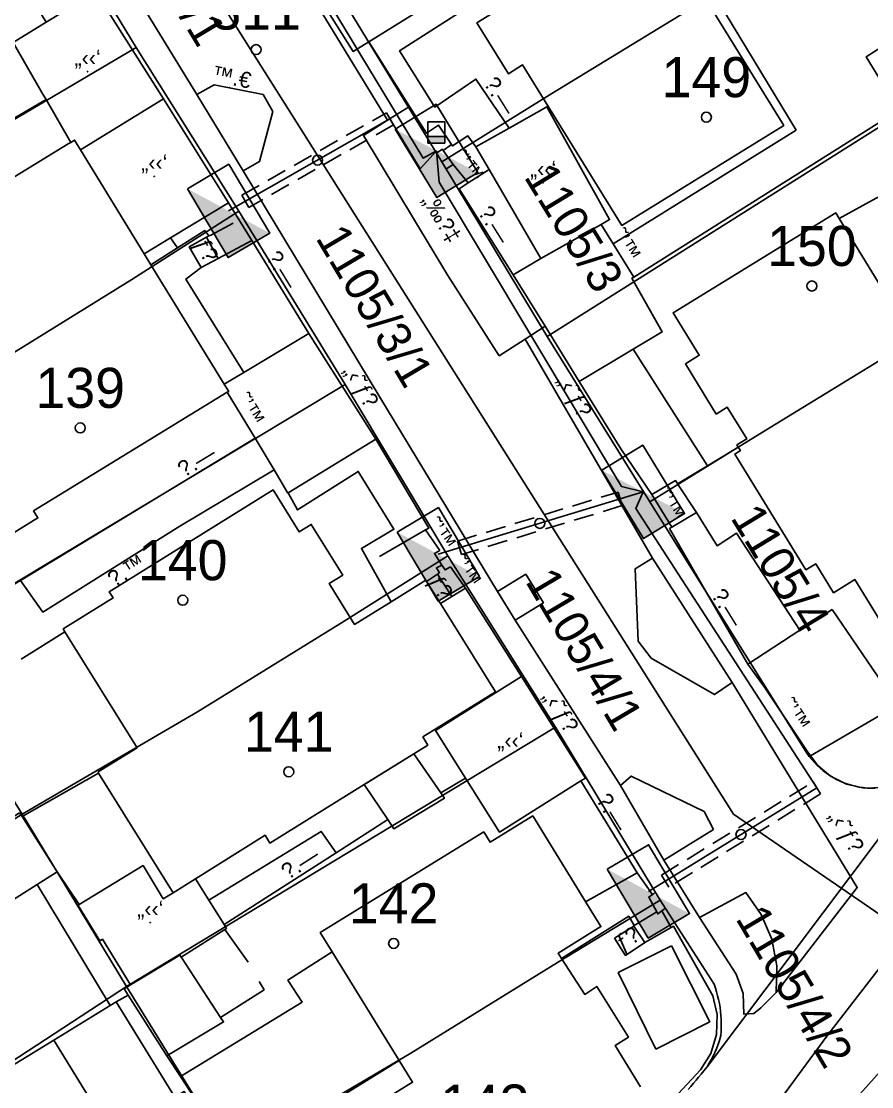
# Model space of a CAD drawing. Header units: metres. Extents: x 218299 to 220222, y 572714 to 574340.
# Drawn here: x 219176.3 to 219218.7, y 573296.7 to 573349.9 of the extents above; entities that cross this region are included whole.
import ezdxf
from ezdxf.enums import TextEntityAlignment as Align

# ---------------------------------------------------------------- set-up
doc = ezdxf.new("R2010")
doc.units = ezdxf.units.M
doc.header["$MEASUREMENT"] = 0
doc.linetypes.add('DASH15', pattern=[1.5, 1, -0.5])
for name, color, linetype in [('1602', 44, 'Continuous'), ('1603', 44, 'Continuous'), ('6151', 102, 'CABLEUNDEXIST03'), ('6261', 7, 'Continuous'), ('6701', 7, 'DASH15'), ('6916', 7, 'Continuous'), ('A_POINTS', 2, 'Continuous'), ('M2200', 253, 'Continuous'), ('M2207', 253, 'Continuous'), ('M2401', 7, 'Continuous'), ('M2404', 7, 'Continuous'), ('M2407', 253, 'Continuous'), ('M2408', 253, 'Continuous'), ('M2412', 253, 'Continuous'), ('M2420', 253, 'Continuous'), ('M2430', 253, 'Continuous'), ('M2601', 253, 'Continuous'), ('M2602', 253, 'Continuous'), ('M2605', 253, 'Continuous'), ('M2612', 253, 'Continuous'), ('M5235', 253, 'Continuous')]:
    doc.layers.add(name, color=color, linetype=linetype)
doc.styles.add('HEBTXT', font='HEBTXT')
doc.styles.add('MAVAT_HEBTXT', font='HEBTXT')
doc.linetypes.add('CABLEUNDEXIST03', pattern='A,3.5,[222,elecad.shx,S=0.01,R=0,X=0,Y=0],1.5', length=5)

# ---------------------------------------------------------------- blocks, each defined once
blk = doc.blocks.new('6261')
blk.add_lwpolyline([(-2, -1.2), (2, -1.2), (2, 1.2), (-2, 1.2)], close=True)
at = {"color": 0}
blk.add_solid([(2, 1.2), (-2, -1.2), (2, -1.2)], dxfattribs=at)
at = {"color": 0, "style": 'HEBTXT'}
blk.add_attdef('PIL_NAME', (2.689, 2.418), '', height=1.7, dxfattribs=at)
at = {"style": 'HEBTXT'}
blk.add_attdef('CAMUT_MONIM', (2.489, 0.218), '', height=1.7, dxfattribs=at)
at = {"color": 0, "style": 'HEBTXT', "flags": 1}
for tag, p in [('TYPE', (2.585, -1.773)), ('MAP_TYPE', (2.689, -3.782))]:
    blk.add_attdef(tag, p, '', height=1.7, dxfattribs=at)
blk = doc.blocks.new('6916')
at = {"layer": 'A_POINTS'}
blk.add_circle((0, 0), 0.25, dxfattribs=at)
at = {"color": 0, "style": 'HEBTXT'}
for tag, p in [('HTCH', (0.006, 3.527)), ('PIPE', (0.049, 1.33))]:
    blk.add_attdef(tag, text='', height=1.7, dxfattribs=at).set_placement(p, align=Align.MIDDLE_CENTER)
blk = doc.blocks.new('1603')
at = {"layer": 'A_POINTS'}
blk.add_circle((0, 0), 0.25, dxfattribs=at)
at = {"color": 0, "style": 'HEBTXT'}
blk.add_attdef('PARCEL_NUM', text='', height=2, dxfattribs=at).set_placement((0, 1), align=Align.CENTER)
at = {"color": 0, "style": 'HEBTXT', "flags": 1}
blk.add_attdef('LOT_NUM', text='', height=2, dxfattribs=at).set_placement((0, -2.5), align=Align.CENTER)
blk = doc.blocks.new('M2404')
blk.add_circle((0, 0), 0.025)
at = {"style": 'MAVAT_HEBTXT'}
blk.add_attdef('NAME', text='', height=0.8, dxfattribs=at).set_placement((0, 1.59), align=Align.MIDDLE)
blk = doc.blocks.new('M2408')
blk.add_circle((0, 0), 0.025)
at = {"style": 'MAVAT_HEBTXT'}
blk.add_attdef('NAME', text='', height=0.8, dxfattribs=at).set_placement((0, 1.59), align=Align.MIDDLE)
blk = doc.blocks.new('M2407')
blk.add_circle((0, 0), 0.025)
at = {"style": 'MAVAT_HEBTXT'}
blk.add_attdef('NAME', text='', height=0.8, dxfattribs=at).set_placement((0, 1.59), align=Align.MIDDLE)
blk = doc.blocks.new('M2605')
blk.add_circle((0, 0), 0.025)
at = {"style": 'MAVAT_HEBTXT'}
blk.add_attdef('NAME', text='', height=0.8, dxfattribs=at).set_placement((0, 1.59), align=Align.MIDDLE)
blk = doc.blocks.new('M2612')
blk.add_circle((0, 0), 0.025)
at = {"style": 'MAVAT_HEBTXT'}
blk.add_attdef('NAME', text='', height=0.8, dxfattribs=at).set_placement((0, 1.59), align=Align.MIDDLE)
blk = doc.blocks.new('M2207')
blk.add_circle((0, 0), 0.025)
at = {"style": 'MAVAT_HEBTXT'}
blk.add_attdef('NAME', text='', height=0.8, dxfattribs=at).set_placement((0, 1.59), align=Align.MIDDLE)
blk = doc.blocks.new('M2412')
blk.add_circle((0, 0), 0.025)
at = {"style": 'MAVAT_HEBTXT'}
blk.add_attdef('NAME', text='', height=0.8, dxfattribs=at).set_placement((0, 1.59), align=Align.MIDDLE)
blk = doc.blocks.new('M2430')
blk.add_circle((0, 0), 0.025)
at = {"style": 'MAVAT_HEBTXT'}
blk.add_attdef('NAME', text='', height=0.8, dxfattribs=at).set_placement((0, 1.25), align=Align.MIDDLE)
blk = doc.blocks.new('*U89')
at = {"linetype": 'Continuous'}
for p, q in [((-0.85, 0), (-0.85, -0.66)), ((0.85, 0), (0.85, -0.66))]:
    blk.add_line(p, q, dxfattribs=at)
blk.add_solid([(-0.85, 0), (-0.85, -0.66), (0.85, -0.66)], dxfattribs=at)
at = {"linetype": 'Continuous', "extrusion": (0, 0, -1)}
blk.add_solid([(0.85, 0), (-0.85, 0), (-0.85, -0.66)], dxfattribs=at)
blk = doc.blocks.new('M5235')
for points in [[(-0.85, 1.47), (0.85, 1.47)], [(-0.85, -0.66), (-0.85, 1.47)], [(0.85, -0.66), (0.85, 1.47)], [(-0.85, 0), (0.85, 0)], [(-0.85, -0.66), (0.85, -0.66)]]:
    blk.add_lwpolyline(points)
at = {"linetype": 'Continuous'}
blk.add_blockref('*U89', (0, 0), dxfattribs=at)
at = {"style": 'MAVAT_HEBTXT', "flags": 1}
for tag, p in [('MARK', (0, 2.72)), ('HEIGHT', (0, -1.92)), ('NAME', (0, -4.48))]:
    blk.add_attdef(tag, text='', height=0.8, dxfattribs=at).set_placement(p, align=Align.MIDDLE)
blk = doc.blocks.new('111')
at = {"layer": 'M2200'}
for points in [[(219206.525, 573357.261, 579.78), (219206.525, 573357.261, 579.78), (219214.289, 573344.683, 579.78), (219206.207, 573339.693, 579.78), (219201.264, 573347.7, 579.78), (219200.552, 573347.261, 579.54), (219198.984, 573349.801, 579.54), (219199.709, 573350.248, 579.78), (219198.455, 573352.28, 579.78)], [(219178.907, 573343.95, 579.42), (219178.907, 573343.95, 579.42), (219179.207, 573343.461, 579.42), (219179.207, 573343.461, 579.42), (219182.383, 573338.279, 579.42), (219182.722, 573337.726, 579.42), (219186.372, 573331.771, 579.42), (219186.598, 573331.402, 579.42), (219186.531, 573331.36, 579.434), (219176.869, 573325.438, 581.46), (219177.082, 573325.089, 581.46), (219173.786, 573323.069, 579.9), (219169.875, 573329.448, 580.369), (219169.79, 573329.587, 580.38), (219169.461, 573329.385, 580.38), (219165.748, 573335.444, 580.38), (219170.343, 573338.261, 580.5), (219170.147, 573338.581, 580.5), (219170.392, 573338.731, 580.47), (219178.588, 573343.755, 579.459), (219178.625, 573343.777, 579.454), (219178.718, 573343.834, 579.443)], [(219183.824, 573306.383, 581.46), (219180.112, 573312.359, 581.46), (219180.079, 573312.413, 581.46), (219182.026, 573313.622, 581.46), (219178.431, 573319.411, 580.757), (219178.343, 573319.553, 580.74), (219180.83, 573321.098, 581.1), (219180.637, 573321.409, 580.98), (219188.812, 573326.487, 580.98), (219190.111, 573324.395, 580.98), (219190.715, 573324.771, 580.86), (219192.287, 573322.24, 580.74), (219191.613, 573321.821, 581.1), (219192.883, 573319.776, 580.98), (219194.705, 573320.908, 580.857), (219196.437, 573321.984, 580.74), (219196.475, 573321.924, 580.74), (219196.475, 573321.924, 580.74), (219197.162, 573320.817, 580.74), (219199.902, 573316.405, 580.74), (219196.288, 573314.16, 580.98), (219196.534, 573313.75, 581.1), (219195.843, 573313.321, 581.142), (219193.476, 573311.852, 581.286), (219193.363, 573311.782, 581.293), (219188.656, 573308.861, 581.58), (219188.413, 573309.251, 581.58), (219184.944, 573307.083, 581.489), (219183.824, 573306.383, 581.46)], [(219184.162, 573303.276, 582.06), (219184.162, 573303.276, 582.06), (219184.198, 573303.22, 582.06), (219184.235, 573303.164, 582.06), (219184.24, 573303.156, 582.06), (219186.196, 573300.163, 582.06), (219186.343, 573299.939, 582.06), (219183.521, 573298.248, 582.06), (219183.521, 573298.248, 582.06), (219181.588, 573301.273, 582.06), (219181.384, 573301.592, 582.06), (219181.384, 573301.592, 582.06), (219181.7, 573301.784, 582.06), (219184.162, 573303.276, 582.06)]]:
    blk.add_polyline3d(points, close=True, dxfattribs=at)
for points in [[(219219.986, 573318.531, 581.94), (219217.845, 573322.015, 581.94), (219216.776, 573321.357, 580.86), (219215.886, 573322.805, 581.1), (219215.394, 573322.503, 580.86), (219211.844, 573328.279, 580.86), (219212.127, 573328.454, 580.98), (219212.022, 573328.624, 580.98), (219211.957, 573328.731, 580.98), (219212.448, 573329.033, 581.34), (219211.476, 573330.615, 581.1), (219210.922, 573330.274, 580.86), (219209.382, 573332.78, 580.86), (219210.075, 573333.206, 581.22), (219208.771, 573335.329, 581.22), (219216.882, 573340.313, 581.22), (219217.048, 573340.043, 581.22), (219220.637, 573334.203, 581.22)], [(219190.579, 573293.725, 585.42), (219195.775, 573296.929, 585.42), (219195.775, 573296.929, 585.42), (219195.111, 573298.005, 584.901), (219191.76, 573303.44, 582.28), (219191.17, 573304.396, 581.82), (219199.325, 573309.424, 581.7), (219199.642, 573308.911, 581.7), (219201.765, 573310.22, 581.34), (219204.418, 573305.917, 581.34), (219205.173, 573304.693, 581.34), (219203.032, 573303.367, 581.82), (219203.206, 573303.098, 581.804), (219204.359, 573301.313, 581.7), (219204.965, 573301.708, 581.46), (219206.544, 573299.174, 581.46), (219205.873, 573298.76, 581.82), (219207.142, 573296.703, 581.82)], [(219158.222, 573295.185, 580.26), (219160.824, 573296.818, 580.626), (219161.63, 573297.324, 580.74), (219161.258, 573297.825, 580.74), (219168.417, 573302.119, 580.74), (219169.497, 573302.767, 580.74), (219173.456, 573296.315, 581.1), (219175.427, 573297.525, 581.1), (219177.883, 573299.032, 581.1), (219177.883, 573299.032, 581.1), (219180.908, 573294.102, 581.1)]]:
    blk.add_polyline3d(points, dxfattribs=at)
at = {"layer": 'M2207'}
for points in [[(219168.285, 573359.841, 577.56), (219175.223, 573348.411, 577.56), (219175.849, 573348.823, 577.56), (219177.494, 573349.829, 577.56), (219174.118, 573355.375, 577.501), (219173.133, 573356.993, 577.484), (219170.538, 573361.257, 577.44)], [(219196.256, 573354.122, 577.8), (219192.054, 573351.488, 577.601), (219191.19, 573350.947, 577.56), (219192.81, 573348.362, 577.56), (219193.584, 573348.847, 577.596), (219197.876, 573351.537, 577.8), (219197.876, 573351.537, 577.8), (219197.831, 573351.609, 577.8), (219197.831, 573351.609, 577.8), (219196.256, 573354.122, 577.8), (219196.256, 573354.122, 577.8)], [(219220.693, 573352.513, 579.6), (219220.693, 573352.513, 579.6), (219221.17, 573351.759, 579.6), (219223.659, 573347.827, 579.6), (219223.853, 573347.517, 579.6), (219223.853, 573347.517, 579.6), (219223.69, 573347.412, 579.616), (219220.209, 573345.168, 579.96), (219220.209, 573345.168, 579.96), (219220.038, 573345.448, 579.948), (219218.411, 573348.11, 579.84), (219220.182, 573349.243, 579.84), (219218.886, 573351.488, 579.72)], [(219179.966, 573351.342, 577.8), (219183.353, 573346.003, 577.8), (219179.207, 573343.461, 577.8), (219178.907, 573343.95, 577.8), (219178.718, 573343.834, 577.8), (219177.488, 573345.973, 577.903), (219177.283, 573346.328, 577.92), (219175.848, 573348.822, 578.04), (219175.849, 573348.823, 578.04), (219175.849, 573348.823, 578.04), (219177.494, 573349.829, 577.944), (219179.966, 573351.342, 577.8)], [(219182.383, 573338.279, 579.24), (219179.207, 573343.461, 579.24), (219183.353, 573346.003, 579), (219183.353, 573346.003, 579), (219186.59, 573340.811, 579), (219186.59, 573340.811, 579), (219183.695, 573339.069, 579.165)], [(219198.93, 573343.608, 579.36), (219198.93, 573343.608, 579.36), (219199.592, 573342.473, 579.36), (219202.175, 573338.044, 579.36), (219202.175, 573338.044, 579.36), (219205.178, 573339.741, 579.57), (219205.604, 573339.982, 579.6), (219202.474, 573345.603, 579.6), (219200.593, 573344.544, 579.472)], [(219201.202, 573317.177, 580.44), (219204.393, 573312.111, 580.44), (219204.162, 573311.965, 580.453), (219200.107, 573309.411, 580.68), (219198.407, 573312.109, 580.807), (219196.916, 573314.477, 580.92), (219201.202, 573317.177, 580.44)], [(219195.843, 573313.321, 580.68), (219193.363, 573311.782, 580.68), (219194.534, 573310.034, 580.49), (219194.842, 573309.574, 580.44), (219197.358, 573311.097, 580.44), (219197.176, 573311.364, 580.468)], [(219176.17, 573310.379, 580.68), (219176.17, 573310.379, 580.68), (219171.201, 573307.237, 580.68), (219171.201, 573307.237, 580.68), (219172.438, 573305.282, 580.68), (219172.953, 573304.468, 580.68), (219173.072, 573304.28, 580.68), (219177.051, 573306.797, 580.68), (219178.04, 573307.423, 580.68), (219178.04, 573307.423, 580.68), (219176.288, 573310.193, 580.68), (219176.17, 573310.379, 580.68)], [(219181.7, 573301.784, 581.04), (219180.303, 573304.066, 580.8), (219180.168, 573303.984, 580.8), (219179.085, 573305.754, 580.68), (219179.143, 573305.79, 580.68), (219182.327, 573307.738, 580.68), (219183.338, 573306.086, 580.68), (219183.824, 573306.383, 580.68), (219184.944, 573307.083, 580.56), (219185.614, 573306.015, 580.56), (219186.376, 573304.8, 580.56), (219186.496, 573304.607, 580.56), (219186.4, 573304.546, 580.575), (219184.235, 573303.164, 580.92), (219184.162, 573303.276, 580.92)], [(219208.687, 573303.74, 581.16), (219210.61, 573299.948, 581.16), (219207.912, 573298.58, 581.16), (219206.038, 573302.4, 581.16), (219208.687, 573303.74, 581.16)], [(219177.883, 573299.032, 581.04), (219180.908, 573294.102, 581.04), (219181.852, 573294.742, 581.04), (219183.77, 573291.617, 580.68), (219186.371, 573293.213, 580.44), (219184.374, 573296.467, 580.32), (219183.909, 573296.182, 580.8), (219180.99, 573300.938, 580.92), (219180.99, 573300.938, 580.92), (219180.693, 573300.756, 580.931)]]:
    blk.add_polyline3d(points, close=True, dxfattribs=at)
at = {"layer": 'M2401'}
for points in [[(219137.396, 573240.443, 574.98), (219143.901, 573243.309, 575.22), (219149.763, 573246.029, 575.58), (219154.641, 573248.495, 575.94), (219159.376, 573251.187, 576.18), (219163.415, 573253.469, 576.54), (219165.425, 573252.598, 576.54), (219170.127, 573255.72, 576.66), (219174.793, 573258.933, 577.02), (219180.741, 573263.373, 577.26), (219181.067, 573265.45, 577.38), (219182.684, 573266.837, 577.5), (219190.062, 573272.842, 577.74), (219194.174, 573276.663, 577.86), (219199.051, 573281.368, 577.98), (219204.182, 573286.771, 578.1), (219207.416, 573290.429, 578.1), (219210.991, 573294.527, 578.22), (219213.243, 573294.887, 578.22), (219216.497, 573299.294, 578.22), (219221.824, 573306.2, 578.1)], [(219187.321, 573342.413, 575.923), (219187.321, 573342.413, 575.923), (219185.006, 573346.23, 575.443), (219185.006, 573346.23, 575.443), (219185.872, 573346.708, 575.443), (219188.314, 573346.229, 575.443), (219188.809, 573345.377, 575.563), (219188.137, 573342.879, 575.923), (219187.321, 573342.413, 575.923)], [(219186.59, 573340.811, 575.94), (219187.755, 573338.945, 575.94)], [(219211.725, 573316.873, 578.323), (219207.751, 573323.077, 577.843), (219207.751, 573323.077, 577.843), (219206.885, 573322.553, 577.843), (219207.027, 573318.943, 577.843), (219207.676, 573318.097, 577.843), (219210.834, 573316.273, 578.323), (219211.725, 573316.873, 578.323), (219211.725, 573316.873, 578.323)], [(219201.42, 573322.292, 577.785), (219202.299, 573320.856, 577.785), (219200.886, 573319.991, 577.83), (219200.886, 573319.991, 577.83), (219200.008, 573321.427, 577.83), (219200.008, 573321.427, 577.83), (219201.42, 573322.292, 577.785)], [(219210.794, 573309.538, 578.443), (219208.309, 573308.013, 578.37), (219208.309, 573308.013, 578.37), (219206.15, 573311.743, 578.443), (219206.15, 573311.743, 578.443), (219206.686, 573312.208, 578.443), (219210.313, 573310.436, 578.443), (219210.794, 573309.538, 578.443)]]:
    blk.add_polyline3d(points, dxfattribs=at)
blk.add_polyline3d([(219213.148, 573300.636, 578.323), (219212.801, 573300.35, 578.323), (219212.301, 573300.321, 578.323), (219212.259, 573301.353, 578.323), (219211.916, 573302.327, 578.323), (219210.091, 573305.143, 578.323), (219212.401, 573306.389, 578.325), (219213.163, 573305.306, 578.325), (219213.693, 573304.06, 578.325), (219213.948, 573302.729, 578.325), (219213.919, 573301.405, 578.325)], close=True, dxfattribs=at)
at = {"layer": 'M2404'}
for points in [[(219137.396, 573240.443, 574.98), (219143.901, 573243.309, 575.22), (219149.763, 573246.029, 575.58), (219154.641, 573248.495, 575.94), (219159.376, 573251.187, 576.18), (219163.415, 573253.469, 576.54), (219165.425, 573252.598, 576.54), (219170.127, 573255.72, 576.66), (219174.793, 573258.933, 577.02), (219180.741, 573263.373, 577.26), (219181.067, 573265.45, 577.38), (219182.684, 573266.837, 577.5), (219190.062, 573272.842, 577.74), (219194.174, 573276.663, 577.86), (219199.051, 573281.368, 577.98), (219204.182, 573286.771, 578.1), (219207.416, 573290.429, 578.1), (219210.991, 573294.527, 578.22), (219213.243, 573294.887, 578.22), (219216.497, 573299.294, 578.22), (219221.824, 573306.2, 578.1)], [(219187.321, 573342.413, 575.923), (219187.321, 573342.413, 575.923), (219185.006, 573346.23, 575.443), (219185.006, 573346.23, 575.443), (219185.872, 573346.708, 575.443), (219188.314, 573346.229, 575.443), (219188.809, 573345.377, 575.563), (219188.137, 573342.879, 575.923), (219187.321, 573342.413, 575.923)], [(219211.725, 573316.873, 578.323), (219207.751, 573323.077, 577.843), (219207.751, 573323.077, 577.843), (219206.885, 573322.553, 577.843), (219207.027, 573318.943, 577.843), (219207.676, 573318.097, 577.843), (219210.834, 573316.273, 578.323), (219211.725, 573316.873, 578.323), (219211.725, 573316.873, 578.323)], [(219201.42, 573322.292, 577.785), (219202.299, 573320.856, 577.785), (219200.886, 573319.991, 577.83), (219200.886, 573319.991, 577.83), (219200.008, 573321.427, 577.83), (219200.008, 573321.427, 577.83), (219201.42, 573322.292, 577.785)], [(219210.794, 573309.538, 578.443), (219208.309, 573308.013, 578.37), (219208.309, 573308.013, 578.37), (219206.15, 573311.743, 578.443), (219206.15, 573311.743, 578.443), (219206.686, 573312.208, 578.443), (219210.313, 573310.436, 578.443), (219210.794, 573309.538, 578.443)]]:
    blk.add_polyline3d(points, dxfattribs=at)
blk.add_polyline3d([(219213.148, 573300.636, 578.323), (219212.801, 573300.35, 578.323), (219212.301, 573300.321, 578.323), (219212.259, 573301.353, 578.323), (219211.916, 573302.327, 578.323), (219210.091, 573305.143, 578.323), (219212.401, 573306.389, 578.325), (219213.163, 573305.306, 578.325), (219213.693, 573304.06, 578.325), (219213.948, 573302.729, 578.325), (219213.919, 573301.405, 578.325)], close=True, dxfattribs=at)
at = {"layer": 'M2407'}
for points in [[(219205.777, 573338.774, 577.183), (219214.903, 573344.452, 577.183), (219210.345, 573352.013, 577.183), (219206.715, 573357.963, 577.183), (219206.24, 573357.694, 577.183), (219206.525, 573357.261, 577.183)], [(219217.048, 573340.043, 578.64), (219222.631, 573343.103, 578.685), (219226.451, 573337.347, 578.64)], [(219185.231, 573337.591, 576.883), (219184.464, 573337.01, 577.003), (219187.349, 573332.353, 577.243)], [(219204.091, 573331.905, 577.14), (219202.385, 573334.658, 576.891), (219200.799, 573337.217, 576.66)], [(219190.603, 573334.29, 576.42), (219193.94, 573329.017, 576.9)], [(219206.774, 573333.512, 578.612), (219210.491, 573327.698, 578.492)], [(219176.213, 573321.973, 578.383), (219177.333, 573320.388, 578.383), (219184.154, 573324.683, 578.263), (219188.86, 573327.49, 578.263)], [(219189.571, 573326.342, 578.383), (219190.037, 573325.488, 578.383), (219193.066, 573327.409, 578.383), (219194.839, 573324.522, 578.383), (219193.22, 573323.567, 578.383), (219194.705, 573320.908, 578.383)], [(219209.936, 573325.357, 578.612), (219210.961, 573323.7, 578.612), (219211.935, 573324.326, 578.612), (219215.095, 573319.482, 578.612)], [(219176.253, 573318.044, 578.383), (219178.431, 573319.411, 578.383)], [(219191.96, 573308.383, 578.383), (219191.216, 573309.442, 578.383), (219185.614, 573306.015, 578.383)], [(219177.051, 573306.797, 578.143), (219180.693, 573300.756, 578.143)], [(219184.198, 573297.205, 579.103), (219190.261, 573300.928, 578.983), (219189.553, 573302.025, 579.103), (219191.76, 573303.44, 578.983)]]:
    blk.add_polyline3d(points, dxfattribs=at)
at = {"layer": 'M2408'}
for points in [[(219185.006, 573346.23, 575.4), (219176.592, 573359.963, 574.005)], [(219194.527, 573344.936, 575.94), (219189.158, 573353.764, 575.04)], [(219200.008, 573321.427, 577.47), (219194.135, 573331.115, 576.75), (219187.321, 573342.413, 575.76)], [(219207.751, 573323.077, 577.74), (219201.386, 573334.016, 576.84)], [(219206.15, 573311.743, 578.37), (219200.886, 573319.991, 577.65)], [(219213.919, 573301.405, 578.235), (219217.956, 573306.654, 578.325), (219211.725, 573316.873, 578.235)], [(219210.091, 573305.143, 578.28), (219208.309, 573308.013, 578.296)]]:
    blk.add_polyline3d(points, dxfattribs=at)
at = {"layer": 'M2412'}
for points in [[(219184.627, 573338.623, 576.883), (219185.231, 573337.591, 576.883), (219186.079, 573338.046, 575.803), (219185.493, 573339.096, 575.803)], [(219196.475, 573321.924, 578.143), (219197.162, 573320.817, 578.143), (219197.731, 573321.165, 577.663), (219197.013, 573322.286, 577.663)], [(219205.851, 573304.117, 579.103), (219206.384, 573303.263, 579.103), (219206.389, 573303.254, 579.103), (219206.389, 573303.254, 579.103), (219207.359, 573303.894, 578.383), (219207.359, 573303.894, 578.383), (219206.817, 573304.719, 578.383)], [(219195.775, 573296.929, 582.043), (219195.111, 573298.005, 582.043), (219189.916, 573294.801, 579.163), (219189.916, 573294.801, 579.163), (219190.579, 573293.725, 579.163), (219195.775, 573296.929, 582.043)]]:
    blk.add_polyline3d(points, close=True, dxfattribs=at)
at = {"layer": 'M2420', "linetype": 'Continuous', "lineweight": -3}
for points in [[(219155.91, 573398.81), (219211.788, 573310.309), (219223.443, 573302.297)], [(219223.443, 573302.297), (219191, 573266.12), (219174, 573256.38)]]:
    blk.add_lwpolyline(points, dxfattribs=at)
at = {"layer": 'M2430'}
blk.add_polyline3d([(219195.627, 573345.628, 575.94), (219194.527, 573344.936, 575.94), (219193.318, 573344.175, 575.94), (219197.536, 573337.183, 576.42), (219200.096, 573333.186, 576.9), (219201.386, 573334.016, 576.9), (219202.385, 573334.658, 576.9)], dxfattribs=at)
at = {"layer": 'M2601'}
for points in [[(219169.08, 573341.07, 578.323), (219177.488, 573345.973, 577.843)], [(219185.616, 573339.163, 578.923), (219185.402, 573339.433, 578.923), (219184.046, 573338.57, 578.923), (219182.722, 573337.726, 578.923)], [(219184.046, 573338.57, 578.923), (219183.695, 573339.069, 578.923)], [(219194.129, 573323.173, 579.583), (219196.423, 573324.495, 579.583)], [(219212.498, 573317.796, 580.052), (219213.363, 573316.6, 580.052), (219213.363, 573316.6, 580.052)], [(219176.288, 573310.193, 580.123), (219180.112, 573312.359, 580.123)], [(219180.99, 573300.938, 580.783), (219181.588, 573301.273, 580.783)]]:
    blk.add_polyline3d(points, dxfattribs=at)
at = {"layer": 'M2602'}
for points in [[(219197.427, 573342.492, 577.543), (219197.797, 573342.737, 577.543), (219197.797, 573342.737, 577.543), (219197.305, 573343.426, 577.543), (219197.265, 573343.489, 577.543), (219196.954, 573343.296, 577.543)], [(219197.712, 573343.733, 577.543), (219197.305, 573343.426, 577.543)], [(219185.702, 573339.21, 578.203), (219186.829, 573339.804, 578.203)], [(219184.627, 573338.623, 577.483), (219185.493, 573339.096, 577.483), (219185.616, 573339.163, 577.483), (219185.702, 573339.21, 577.483)], [(219212.022, 573328.624, 579.883), (219210.491, 573327.698, 579.883), (219208.998, 573326.794, 579.883)], [(219197.132, 573323.47, 578.923), (219196.862, 573323.308, 578.923), (219197.236, 573322.741, 578.923), (219197.394, 573322.5, 578.923), (219197.66, 573322.654, 578.923)], [(219197.236, 573322.741, 578.923), (219196.961, 573322.601, 578.863), (219197.119, 573322.357, 578.863), (219197.013, 573322.286, 578.863), (219196.475, 573321.924, 578.863)], [(219216.707, 573320.529, 578.852), (219219.209, 573316.866, 578.852), (219219.968, 573315.754, 578.852), (219215.633, 573313.211, 578.852)], [(219221.338, 573312.828, 580.052), (219220.783, 573312.31, 580.144), (219220.067, 573311.894, 580.231), (219219.221, 573311.644, 580.306), (219218.31, 573311.61, 580.357), (219217.418, 573311.805, 580.38), (219216.627, 573312.201, 580.373), (219215.991, 573312.738, 580.342), (219215.53, 573313.347, 580.292)], [(219206.97, 573307.371, 579.883), (219207.742, 573306.292, 579.883)], [(219207.836, 573306.355, 579.643), (219207.742, 573306.292, 579.643), (219207.553, 573306.166, 579.643), (219207.956, 573305.424, 579.643), (219208.007, 573305.33, 579.643), (219208.202, 573305.474, 579.643), (219208.341, 573305.576, 579.643)], [(219207.956, 573305.424, 580.963), (219206.82, 573304.752, 580.963), (219206.555, 573305.21, 580.963), (219203.206, 573303.098, 580.963)], [(219208.666, 573304.652, 580.123), (219208.202, 573305.474, 580.123)], [(219187.567, 573302.913, 580.063), (219186.4, 573304.546, 580.063)], [(219186.196, 573300.163, 580.063), (219188.368, 573301.541, 580.063), (219188.114, 573301.951, 580.063)]]:
    blk.add_polyline3d(points, dxfattribs=at)
at = {"layer": 'M2605'}
for points in [[(219197.876, 573351.537, 577.543), (219198.071, 573351.648, 577.543), (219198.657, 573350.665, 577.543), (219198.657, 573350.665, 577.543), (219195.129, 573348.404, 577.543), (219196.882, 573345.596, 577.543), (219198.934, 573346.996, 577.543), (219200.593, 573344.544, 577.543)], [(219193.584, 573348.847, 577.543), (219195.627, 573345.628, 577.543), (219196.475, 573344.291, 577.543), (219197.065, 573344.699, 577.543), (219197.712, 573343.733, 577.543), (219197.761, 573343.659, 577.543), (219198.537, 573344.153, 577.543), (219198.93, 573343.608, 577.543)], [(219216.707, 573320.529, 578.612), (219216.707, 573320.529, 578.612), (219215.095, 573319.482, 578.612), (219212.498, 573317.796, 578.612), (219212.498, 573317.796, 578.612), (219208.598, 573324.562, 578.612), (219208.713, 573324.631, 578.612), (219209.936, 573325.357, 578.612), (219208.998, 573326.794, 578.612), (219208.956, 573326.858, 578.612), (219208.893, 573326.956, 578.612), (219207.705, 573326.257, 578.612), (219207.705, 573326.257, 578.612), (219206.166, 573328.54, 578.612), (219204.091, 573331.905, 578.612), (219204.091, 573331.905, 578.612), (219206.774, 573333.512, 578.612), (219208.219, 573334.378, 578.612), (219206.714, 573337.05, 578.612), (219206.809, 573337.11, 578.612), (219220.038, 573345.448, 578.612)], [(219199.592, 573342.473, 577.543), (219198.554, 573341.808, 577.543), (219198.504, 573341.776, 577.543), (219198.103, 573341.519, 577.543), (219200.799, 573337.217, 577.543), (219200.799, 573337.217, 577.543), (219200.799, 573337.217, 577.543), (219202.175, 573338.044, 577.543)], [(219185.231, 573337.591, 577.123), (219186.079, 573338.046, 577.123), (219187.755, 573338.945, 577.123), (219187.755, 573338.945, 577.123), (219190.603, 573334.29, 577.243), (219190.603, 573334.29, 577.243), (219187.349, 573332.353, 577.243), (219186.372, 573331.771, 577.243)], [(219170.92, 573318.785, 578.443), (219170.92, 573318.785, 578.443), (219176.176, 573321.951, 578.443), (219176.213, 573321.973, 578.443), (219187.919, 573329.079, 578.443), (219187.919, 573329.079, 578.443), (219188.86, 573327.49, 578.443), (219189.549, 573326.328, 578.443), (219189.571, 573326.342, 578.443), (219193.94, 573329.017, 578.443), (219193.94, 573329.017, 578.443), (219196.59, 573324.587, 578.443), (219196.423, 573324.495, 578.443)], [(219197.162, 573320.817, 578.443), (219197.162, 573320.817, 578.443), (219197.162, 573320.817, 578.443), (219197.731, 573321.165, 578.443), (219198.407, 573321.58, 578.443), (219198.407, 573321.58, 578.443), (219201.202, 573317.177, 578.443)], [(219198.407, 573312.109, 579.103), (219197.176, 573311.364, 579.103)], [(219204.162, 573311.965, 579.103), (219206.97, 573307.371, 579.103), (219206.97, 573307.371, 579.103), (219204.406, 573305.936, 579.103)], [(219194.534, 573310.034, 579.103), (219191.96, 573308.383, 579.179), (219186.376, 573304.8, 579.343)], [(219178.04, 573307.423, 578.443), (219179.143, 573305.79, 578.443)], [(219206.389, 573303.254, 579.343), (219207.359, 573303.894, 579.343), (219208.666, 573304.652, 579.343), (219208.785, 573304.721, 579.343), (219208.785, 573304.721, 579.343), (219210.75, 573301.245, 579.103), (219210.969, 573300.306, 579.103), (219210.938, 573299.309, 579.103), (219210.646, 573298.355, 579.103), (219210.136, 573297.538, 579.103), (219207.032, 573294.204, 579.251), (219205.099, 573292.126, 579.343), (219196.756, 573282.925, 579.343), (219196.756, 573282.925, 579.343), (219195.063, 573285.993, 579.343), (219193.272, 573284.654, 578.623)], [(219183.521, 573298.248, 579.103), (219184.198, 573297.205, 579.103), (219186.766, 573293.252, 579.103), (219186.805, 573293.192, 579.103), (219187.749, 573291.739, 579.103)]]:
    blk.add_polyline3d(points, dxfattribs=at)
at = {"layer": 'M2612'}
for points in [[(219197.797, 573342.737, 577.903), (219198.554, 573341.808, 577.903)], [(219206.809, 573337.11, 578.623), (219205.777, 573338.774, 578.623), (219205.178, 573339.741, 578.623)], [(219187.919, 573329.079, 578.503), (219186.531, 573331.36, 578.503)], [(219207.705, 573326.257, 579.883), (219208.713, 573324.631, 579.883)], [(219197.132, 573323.47, 578.923), (219196.423, 573324.495, 578.923), (219196.423, 573324.495, 578.923)], [(219197.66, 573322.654, 578.923), (219198.407, 573321.58, 578.923)], [(219213.363, 573316.6, 581.012), (219215.53, 573313.347, 580.772)]]:
    blk.add_polyline3d(points, dxfattribs=at)
at = {"layer": 'M2207'}
ref = blk.add_blockref('M2207', (219179.56, 573347.367), dxfattribs=dict(at, xscale=0.5, yscale=0.5, zscale=0.5))
ref.add_attrib('NAME', '„‹‹‘', dxfattribs={"layer": '0', "height": 0.8, "style": 'MAVAT_HEBTXT'}).set_placement((219179.56, 573347.992), align=Align.MIDDLE)
ref = blk.add_blockref('M2207', (219182.888, 573342.136), dxfattribs=dict(at, xscale=0.5, yscale=0.5, zscale=0.5))
ref.add_attrib('NAME', '„‹‹‘', dxfattribs={"layer": '0', "height": 0.8, "style": 'MAVAT_HEBTXT'}).set_placement((219182.888, 573342.761), align=Align.MIDDLE)
ref = blk.add_blockref('M2207', (219202.287, 573341.824), dxfattribs=dict(at, xscale=0.5, yscale=0.5, zscale=0.5))
ref.add_attrib('NAME', '„‹‹‘', dxfattribs={"layer": '0', "height": 0.8, "style": 'MAVAT_HEBTXT'}).set_placement((219202.287, 573342.449), align=Align.MIDDLE)
ref = blk.add_blockref('M2207', (219200.654, 573313.294), dxfattribs=dict(at, xscale=0.5, yscale=0.5, zscale=0.5))
ref.add_attrib('NAME', '„‹‹‘', dxfattribs={"layer": '0', "height": 0.8, "style": 'MAVAT_HEBTXT'}).set_placement((219200.654, 573313.919), align=Align.MIDDLE)
ref = blk.add_blockref('M2207', (219182.688, 573304.892), dxfattribs=dict(at, xscale=0.5, yscale=0.5, zscale=0.5))
ref.add_attrib('NAME', '„‹‹‘', dxfattribs={"layer": '0', "height": 0.8, "style": 'MAVAT_HEBTXT'}).set_placement((219182.688, 573305.517), align=Align.MIDDLE)
at = {"layer": 'M2404'}
ref = blk.add_blockref('M2404', (219186.634, 573346.559), dxfattribs=dict(at, xscale=0.5, yscale=0.5, zscale=0.5))
ref.add_attrib('NAME', '™.€', dxfattribs={"layer": '0', "height": 0.8, "rotation": 348.9031, "style": 'MAVAT_HEBTXT'}).set_placement((219186.74, 573347.098), align=Align.MIDDLE)
at = {"layer": 'M2407'}
ref = blk.add_blockref('M2407', (219181.253, 573322.856), dxfattribs=dict(at, xscale=0.5, yscale=0.5, zscale=0.5))
ref.add_attrib('NAME', '\x8e.™', dxfattribs={"layer": '0', "height": 0.8, "rotation": 32.1946, "style": 'MAVAT_HEBTXT'}).set_placement((219181.495, 573322.471), align=Align.MIDDLE)
at = {"layer": 'M2408'}
ref = blk.add_blockref('M2408', (219193.651, 573331.918), dxfattribs=dict(at, xscale=0.5, yscale=0.5, zscale=0.5))
ref.add_attrib('NAME', '„‹˜ƒ\x8e', dxfattribs={"layer": '0', "height": 0.8, "rotation": 301.0974, "style": 'MAVAT_HEBTXT'}).set_placement((219193.117, 573331.626), align=Align.MIDDLE)
ref = blk.add_blockref('M2408', (219203.237, 573330.836), dxfattribs=dict(at, xscale=0.5, yscale=0.5, zscale=0.5))
ref.add_attrib('NAME', '„‹˜ƒ\x8e', dxfattribs={"layer": '0', "height": 0.8, "rotation": 300.1916, "style": 'MAVAT_HEBTXT'}).set_placement((219203.774, 573331.138), align=Align.MIDDLE)
ref = blk.add_blockref('M2408', (219203.518, 573315.867), dxfattribs=dict(at, xscale=0.5, yscale=0.5, zscale=0.5))
ref.add_attrib('NAME', '„‹˜ƒ\x8e', dxfattribs={"layer": '0', "height": 0.8, "rotation": 302.5451, "style": 'MAVAT_HEBTXT'}).set_placement((219203.077, 573315.384), align=Align.MIDDLE)
ref = blk.add_blockref('M2408', (219216.564, 573308.937), dxfattribs=dict(at, xscale=0.5, yscale=0.5, zscale=0.5))
ref.add_attrib('NAME', '„‹˜ƒ\x8e', dxfattribs={"layer": '0', "height": 0.8, "rotation": 301.371, "style": 'MAVAT_HEBTXT'}).set_placement((219217.333, 573309.405), align=Align.MIDDLE)
at = {"layer": 'M2412'}
ref = blk.add_blockref('M2412', (219186.073, 573338.056), dxfattribs=dict(at, xscale=0.5, yscale=0.5, zscale=0.5))
ref.add_attrib('NAME', 'ƒ\x8e', dxfattribs={"layer": '0', "height": 0.8, "rotation": 299.1524, "style": 'MAVAT_HEBTXT'}).set_placement((219185.4, 573338.423), align=Align.MIDDLE)
ref = blk.add_blockref('M2412', (219197.727, 573321.171), dxfattribs=dict(at, xscale=0.5, yscale=0.5, zscale=0.5))
ref.add_attrib('NAME', 'ƒ\x8e', dxfattribs={"layer": '0', "height": 0.8, "rotation": 302.6303, "style": 'MAVAT_HEBTXT'}).set_placement((219197.086, 573321.601), align=Align.MIDDLE)
ref = blk.add_blockref('M2412', (219207.342, 573303.883), dxfattribs=dict(at, xscale=0.5, yscale=0.5, zscale=0.5))
ref.add_attrib('NAME', 'ƒ\x8e', dxfattribs={"layer": '0', "height": 0.8, "rotation": 33.4262, "style": 'MAVAT_HEBTXT'}).set_placement((219206.545, 573304.005), align=Align.MIDDLE)
at = {"layer": 'M2430'}
ref = blk.add_blockref('M2430', (219196.655, 573338.643), dxfattribs=dict(at, xscale=0.5, yscale=0.5, zscale=0.5))
ref.add_attrib('NAME', '„‰\x90‡', dxfattribs={"layer": '0', "height": 0.8, "rotation": 301.0995, "style": 'MAVAT_HEBTXT'}).set_placement((219197.19, 573340.028), align=Align.MIDDLE)
at = {"layer": 'M2605'}
ref = blk.add_blockref('M2605', (219199.692, 573345.875), dxfattribs=dict(at, xscale=0.5, yscale=0.5, zscale=0.5))
ref.add_attrib('NAME', '\x9a.—', dxfattribs={"layer": '0', "height": 0.8, "rotation": 301.9691, "style": 'MAVAT_HEBTXT'}).set_placement((219200.159, 573346.166), align=Align.MIDDLE)
ref = blk.add_blockref('M2605', (219199.408, 573339.437), dxfattribs=dict(at, xscale=0.5, yscale=0.5, zscale=0.5))
ref.add_attrib('NAME', '\x9a.—', dxfattribs={"layer": '0', "height": 0.8, "rotation": 302.0809, "style": 'MAVAT_HEBTXT'}).set_placement((219199.874, 573339.729), align=Align.MIDDLE)
ref = blk.add_blockref('M2605', (219188.824, 573337.197), dxfattribs=dict(at, xscale=0.5, yscale=0.5, zscale=0.5))
ref.add_attrib('NAME', '\x9a.—', dxfattribs={"layer": '0', "height": 0.8, "rotation": 301.4639, "style": 'MAVAT_HEBTXT'}).set_placement((219189.293, 573337.484), align=Align.MIDDLE)
ref = blk.add_blockref('M2605', (219185.28, 573327.477), dxfattribs=dict(at, xscale=0.5, yscale=0.5, zscale=0.5))
ref.add_attrib('NAME', '\x9a.—', dxfattribs={"layer": '0', "height": 0.8, "rotation": 31.2594, "style": 'MAVAT_HEBTXT'}).set_placement((219184.994, 573327.947), align=Align.MIDDLE)
ref = blk.add_blockref('M2605', (219211.036, 573320.334), dxfattribs=dict(at, xscale=0.5, yscale=0.5, zscale=0.5))
ref.add_attrib('NAME', '\x9a.—', dxfattribs={"layer": '0', "height": 0.8, "rotation": 301.669, "style": 'MAVAT_HEBTXT'}).set_placement((219211.504, 573320.623), align=Align.MIDDLE)
ref = blk.add_blockref('M2605', (219205.29, 573310.12), dxfattribs=dict(at, xscale=0.5, yscale=0.5, zscale=0.5))
ref.add_attrib('NAME', '\x9a.—', dxfattribs={"layer": '0', "height": 0.8, "rotation": 301.4378, "style": 'MAVAT_HEBTXT'}).set_placement((219205.759, 573310.407), align=Align.MIDDLE)
ref = blk.add_blockref('M2605', (219190.455, 573307.417), dxfattribs=dict(at, xscale=0.5, yscale=0.5, zscale=0.5))
ref.add_attrib('NAME', '\x9a.—', dxfattribs={"layer": '0', "height": 0.8, "rotation": 32.6866, "style": 'MAVAT_HEBTXT'}).set_placement((219190.158, 573307.88), align=Align.MIDDLE)
at = {"layer": 'M2612'}
ref = blk.add_blockref('M2612', (219198.175, 573342.272), dxfattribs=dict(at, xscale=0.5, yscale=0.5, zscale=0.5))
ref.add_attrib('NAME', '˜’™', dxfattribs={"layer": '0', "height": 0.8, "rotation": 309.2019, "style": 'MAVAT_HEBTXT'}).set_placement((219198.602, 573342.62), align=Align.MIDDLE)
ref = blk.add_blockref('M2612', (219205.993, 573338.426), dxfattribs=dict(at, xscale=0.5, yscale=0.5, zscale=0.5))
ref.add_attrib('NAME', '˜’™', dxfattribs={"layer": '0', "height": 0.8, "rotation": 301.8014, "style": 'MAVAT_HEBTXT'}).set_placement((219206.461, 573338.716), align=Align.MIDDLE)
ref = blk.add_blockref('M2612', (219187.225, 573330.22), dxfattribs=dict(at, xscale=0.5, yscale=0.5, zscale=0.5))
ref.add_attrib('NAME', '˜’™', dxfattribs={"layer": '0', "height": 0.8, "rotation": 301.3244, "style": 'MAVAT_HEBTXT'}).set_placement((219187.695, 573330.506), align=Align.MIDDLE)
ref = blk.add_blockref('M2612', (219208.209, 573325.444), dxfattribs=dict(at, xscale=0.5, yscale=0.5, zscale=0.5))
ref.add_attrib('NAME', '˜’™', dxfattribs={"layer": '0', "height": 0.8, "rotation": 301.7882, "style": 'MAVAT_HEBTXT'}).set_placement((219208.677, 573325.734), align=Align.MIDDLE)
ref = blk.add_blockref('M2612', (219196.777, 573323.983), dxfattribs=dict(at, xscale=0.5, yscale=0.5, zscale=0.5))
ref.add_attrib('NAME', '˜’™', dxfattribs={"layer": '0', "height": 0.8, "rotation": 304.6585, "style": 'MAVAT_HEBTXT'}).set_placement((219197.23, 573324.296), align=Align.MIDDLE)
ref = blk.add_blockref('M2612', (219198.034, 573322.117), dxfattribs=dict(at, xscale=0.5, yscale=0.5, zscale=0.5))
ref.add_attrib('NAME', '˜’™', dxfattribs={"layer": '0', "height": 0.8, "rotation": 304.8169, "style": 'MAVAT_HEBTXT'}).set_placement((219198.485, 573322.431), align=Align.MIDDLE)
ref = blk.add_blockref('M2612', (219214.447, 573314.973), dxfattribs=dict(at, xscale=0.5, yscale=0.5, zscale=0.5))
ref.add_attrib('NAME', '˜’™', dxfattribs={"layer": '0', "height": 0.8, "rotation": 303.6663, "style": 'MAVAT_HEBTXT'}).set_placement((219214.904, 573315.278), align=Align.MIDDLE)
at = {"layer": 'M5235', "xscale": 0.5, "yscale": 0.5, "zscale": 0.5}
blk.add_blockref('M5235', (219196.962, 573344.12, 576.032), dxfattribs=at)

msp = doc.modelspace()

# ---------------------------------------------------------------- linework, layer by layer
at = {"layer": '1602'}
for points in [[(219202.716, 573346.271), (219197.236, 573342.871), (219191.916, 573351.591), (219213.236, 573364.541), (219218.546, 573355.941), (219210.056, 573350.751)], [(219155.866, 573343.721), (219164.026, 573349.461), (219171.386, 573353.911), (219176.726, 573357.231), (219181.986, 573348.571), (219160.616, 573335.951)], [(219197.236, 573342.871), (219202.716, 573346.271), (219210.056, 573350.751), (219218.546, 573355.941), (219221.116, 573351.751), (219223.686, 573347.521), (219202.496, 573334.151)], [(219174.456, 573332.471), (219165.946, 573327.141), (219160.616, 573335.951), (219181.986, 573348.571), (219187.106, 573340.401), (219181.766, 573336.991)], [(219213.106, 573329.281), (219207.606, 573325.891), (219202.496, 573334.151), (219223.686, 573347.521), (219228.816, 573339.011), (219220.426, 573333.781)], [(219165.946, 573327.141), (219174.456, 573332.471), (219181.766, 573336.991), (219187.106, 573340.401), (219192.406, 573331.751), (219170.986, 573318.881)], [(219185.046, 573315.411), (219176.296, 573310.301), (219170.986, 573318.881), (219192.406, 573331.751), (219197.536, 573323.201), (219192.366, 573319.931)], [(219176.296, 573310.301), (219185.046, 573315.411), (219192.366, 573319.931), (219197.536, 573323.201), (219202.896, 573314.641), (219181.496, 573301.711)], [(219149.696, 573305.581), (219155.206, 573308.811), (219162.506, 573313.351), (219170.986, 573318.881), (219176.296, 573310.301), (219155.016, 573296.831)], [(219195.686, 573298.381), (219186.786, 573293.131), (219181.496, 573301.711), (219202.896, 573314.641), (219208.126, 573306.011), (219203.006, 573302.911)], [(219165.596, 573291.701), (219160.256, 573288.601), (219155.016, 573296.831), (219176.296, 573310.301), (219181.496, 573301.711), (219172.976, 573296.131)], [(219160.256, 573288.601), (219165.596, 573291.701), (219172.976, 573296.131), (219181.496, 573301.711), (219186.786, 573293.131), (219165.626, 573280.101)]]:
    msp.add_lwpolyline(points, close=True, dxfattribs=at)
for points in [[(219222.036, 573313.071), (219210.476, 573297.701), (219210.5783, 573297.8729), (219210.6747, 573298.0481), (219210.7653, 573298.2264), (219210.8499, 573298.4076), (219210.9284, 573298.5915), (219211.0007, 573298.778), (219211.0668, 573298.9667), (219211.156, 573299.261), (219211.1696, 573299.4605), (219211.1766, 573299.6604), (219211.1769, 573299.8604), (219211.1705, 573300.0603), (219211.1575, 573300.2598), (219211.1379, 573300.4589), (219211.1116, 573300.6571), (219211.0787, 573300.8544), (219211.0393, 573301.0505), (219210.9933, 573301.2451), (219210.9409, 573301.4381), (219210.8821, 573301.6292), (219210.816, 573301.821), (219208.126, 573306.011), (219202.896, 573314.641), (219197.536, 573323.201), (219192.406, 573331.751), (219187.106, 573340.401), (219181.986, 573348.571), (219176.726, 573357.231)], [(219191.916, 573351.591), (219197.236, 573342.871), (219202.496, 573334.151), (219207.606, 573325.891), (219215.446, 573313.351), (219215.5624, 573313.1884), (219215.6869, 573313.0319), (219215.819, 573312.8817), (219215.9584, 573312.7384), (219216.1048, 573312.6022), (219216.2579, 573312.4734), (219216.4172, 573312.3525), (219216.5823, 573312.2397), (219216.7529, 573312.1353), (219216.9284, 573312.0396), (219217.1086, 573311.9527), (219217.2928, 573311.875), (219217.4807, 573311.8066), (219217.6718, 573311.7476), (219217.8656, 573311.6983), (219218.0616, 573311.6587), (219218.2594, 573311.629), (219218.4584, 573311.6091), (219218.6581, 573311.5993), (219218.8581, 573311.5994)], [(219218.8581, 573311.5994), (219218.6581, 573311.5993), (219218.4584, 573311.6091), (219218.2594, 573311.629), (219218.0616, 573311.6587), (219217.8656, 573311.6983), (219217.6718, 573311.7476), (219217.4807, 573311.8066), (219217.2928, 573311.875), (219217.1086, 573311.9527), (219216.9284, 573312.0396), (219216.7529, 573312.1353), (219216.5823, 573312.2397), (219216.4172, 573312.3525), (219216.2579, 573312.4734), (219216.1048, 573312.6022), (219215.9584, 573312.7384), (219215.819, 573312.8817), (219215.6869, 573313.0319), (219215.5624, 573313.1884), (219215.446, 573313.351), (219207.606, 573325.891), (219213.106, 573329.281), (219220.426, 573333.781)], [(219209.5295, 573296.5687), (219209.6583, 573296.7218), (219209.7869, 573296.875), (219209.9153, 573297.0283), (219210.0436, 573297.1817), (219210.1718, 573297.3353), (219210.2998, 573297.4889), (219210.476, 573297.701), (219222.036, 573313.071)], [(219186.786, 573293.131), (219195.686, 573298.381), (219203.006, 573302.911), (219208.126, 573306.011), (219210.816, 573301.821), (219210.8821, 573301.6292), (219210.9409, 573301.4381), (219210.9933, 573301.2451), (219211.0393, 573301.0505), (219211.0787, 573300.8544), (219211.1116, 573300.6571), (219211.1379, 573300.4589), (219211.1575, 573300.2598), (219211.1705, 573300.0603), (219211.1769, 573299.8604), (219211.1766, 573299.6604), (219211.1696, 573299.4605), (219211.156, 573299.261), (219211.0668, 573298.9667), (219211.0007, 573298.778), (219210.9284, 573298.5915), (219210.8499, 573298.4076), (219210.7653, 573298.2264), (219210.6747, 573298.0481), (219210.5783, 573297.8729), (219210.476, 573297.701), (219210.2998, 573297.4889), (219210.1718, 573297.3353), (219210.0436, 573297.1817), (219209.9153, 573297.0283), (219209.7869, 573296.875), (219209.6583, 573296.7218), (219209.5295, 573296.5687)]]:
    msp.add_lwpolyline(points, dxfattribs=at)
at = {"layer": '6151'}
for points in [[(219196.9675, 573343.4112), (219196.2981, 573343.0528), (219166.8971, 573391.6359), (219167.3069, 573391.9933), (219167.8407, 573391.9989), (219167.8385, 573392.1233)], [(219186.5918, 573340.4137), (219194.6442, 573345.0131), (219196.1523, 573342.521), (219196.9675, 573343.4112)], [(219196.9675, 573343.4112), (219197.0968, 573341.8432), (219206.2007, 573326.6546), (219207.275, 573326.3917)], [(219207.275, 573326.3917), (219206.9134, 573325.554), (219215.9389, 573311.6161), (219207.5394, 573306.4501)]]:
    msp.add_lwpolyline(points, dxfattribs=at)
at = {"layer": '6151', "flags": 128}
msp.add_lwpolyline([(219207.275, 573326.3917), (219197.0538, 573323.2758)], dxfattribs=at)
at = {"layer": '6701'}
for points in [[(219194.471, 573345.317), (219194.818, 573344.709), (219187.6, 573340.587), (219187.253, 573341.194)], [(219198.214, 573323.264), (219198.01, 573323.933), (219206.026, 573326.377), (219206.23, 573325.707)], [(219215.756, 573311.914), (219216.122, 573311.318), (219208.562, 573306.668), (219208.195, 573307.264)]]:
    msp.add_lwpolyline(points, close=True, dxfattribs=at)

# ---------------------------------------------------------------- block references
msp.add_blockref('111', (0, 0))
at = {"layer": '1603'}
for p, values in [((219187.9648, 573348.4629), {'PARCEL_NUM': '311'}), ((219210.4308, 573345.0906), {'PARCEL_NUM': '149'}), ((219215.695, 573336.6661), {'PARCEL_NUM': '150'}), ((219179.1925, 573329.5828), {'PARCEL_NUM': '139'}), ((219184.3081, 573320.9825), {'PARCEL_NUM': '140'}), ((219189.595, 573312.4237), {'PARCEL_NUM': '141'}), ((219194.8298, 573303.8543), {'PARCEL_NUM': '142'}), ((219199.373, 573293.8126), {'PARCEL_NUM': '143'})]:
    msp.add_blockref('1603', p, dxfattribs=at).add_auto_attribs(values)
at = {"layer": '6261'}
ref = msp.add_blockref('6261', (219176.216, 573357.3995), dxfattribs=dict(at, rotation=300.9699999999072))
ref.add_attrib('PIL_NAME', '1105/2/1', (219180.5367, 573356.0731), dxfattribs={"layer": '0', "color": 0, "height": 1.7, "rotation": 300.97, "style": 'HEBTXT'})
ref = msp.add_blockref('6261', (219196.9675, 573343.4112), dxfattribs=dict(at, rotation=301.399999999907))
ref.add_attrib('PIL_NAME', '1105/3', (219201.2981, 573342.1173), dxfattribs={"layer": '0', "color": 0, "height": 1.7, "rotation": 301.4, "style": 'HEBTXT'})
ref = msp.add_blockref('6261', (219186.5918, 573340.4137), dxfattribs=dict(at, rotation=300.6799999999072))
ref.add_attrib('PIL_NAME', '1105/3/1', (219190.9058, 573339.0654), dxfattribs={"layer": '0', "color": 0, "height": 1.7, "rotation": 300.68, "style": 'HEBTXT'})
ref = msp.add_blockref('6261', (219207.275, 573326.3917), dxfattribs=dict(at, rotation=301.399999999907))
ref.add_attrib('PIL_NAME', '1105/4', (219211.6056, 573325.0978), dxfattribs={"layer": '0', "color": 0, "height": 1.7, "rotation": 301.4, "style": 'HEBTXT'})
ref = msp.add_blockref('6261', (219197.0538, 573323.2758), dxfattribs=dict(at, rotation=300.6799999999072))
ref.add_attrib('PIL_NAME', '1105/4/1', (219201.3678, 573321.9275), dxfattribs={"layer": '0', "color": 0, "height": 1.7, "rotation": 300.68, "style": 'HEBTXT'})
ref = msp.add_blockref('6261', (219207.5394, 573306.4501), dxfattribs=dict(at, rotation=300.6799999999072))
ref.add_attrib('PIL_NAME', '1105/4/2', (219211.8534, 573305.1018), dxfattribs={"layer": '0', "color": 0, "height": 1.7, "rotation": 300.68, "style": 'HEBTXT'})
at = {"layer": '6916'}
for p, rotation in [((219191.0362, 573342.9522), 29.7355), ((219202.1209, 573324.8205), 16.956), ((219212.1583, 573309.2907), 31.5914)]:
    msp.add_blockref('6916', p, dxfattribs=dict(at, rotation=rotation))

doc.saveas('drawing.dxf')
